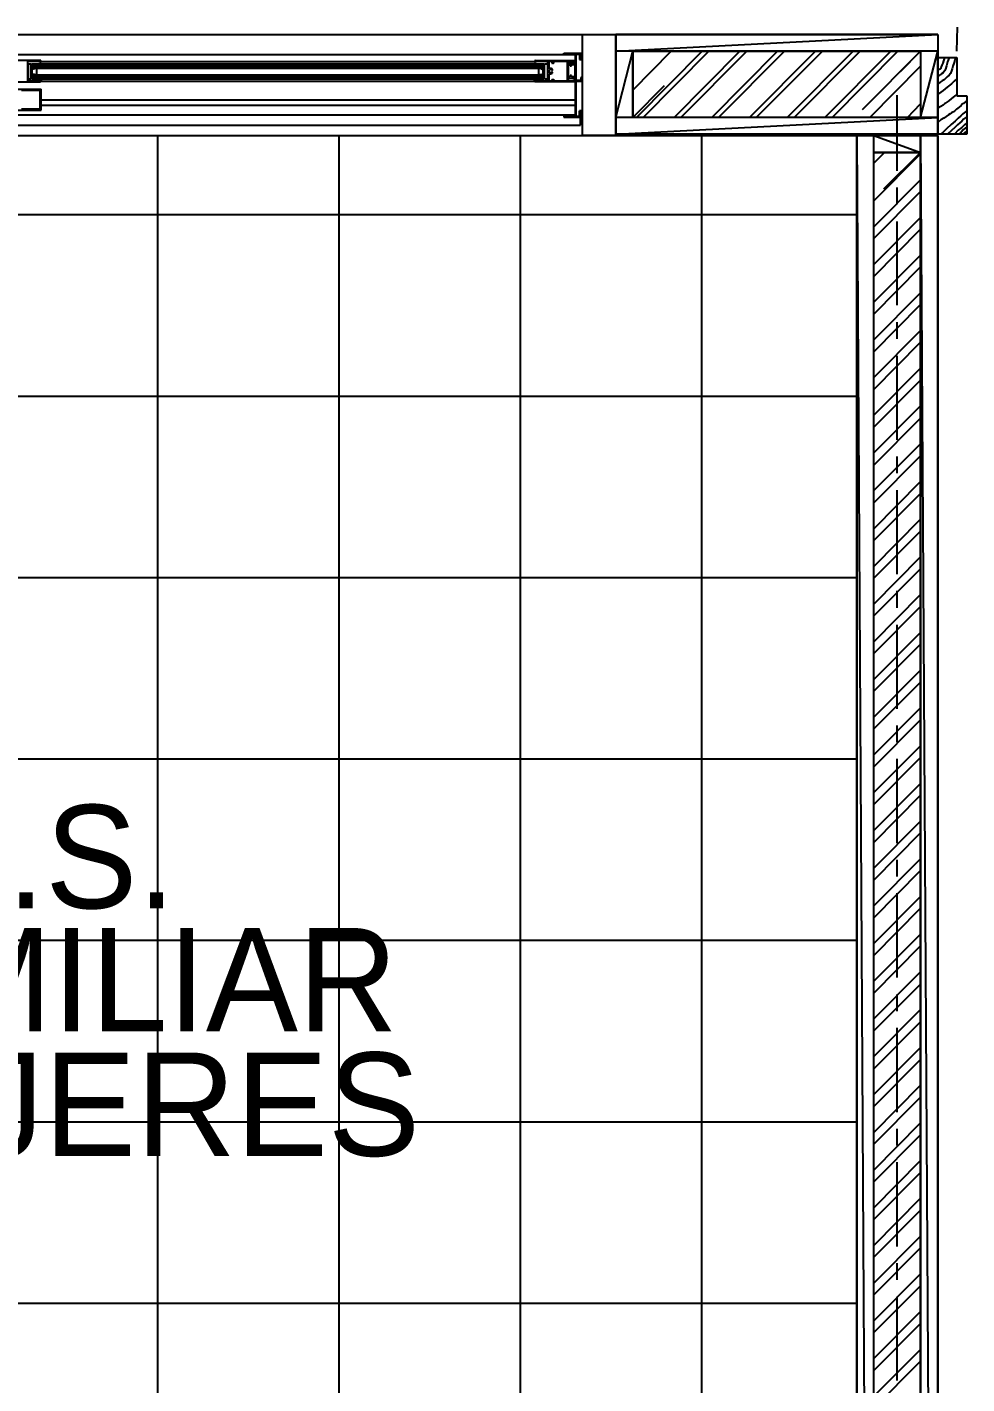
# Model space of a CAD drawing. Header units: millimetres. Extents: x 7649 to 34105, y 3983 to 25377.
# Drawn here: x 24729 to 26127, y 18780 to 20798 of the extents above; entities that cross this region are included whole.
import ezdxf

# ---------------------------------------------------------------- set-up
doc = ezdxf.new("R2010")
doc.units = ezdxf.units.MM

msp = doc.modelspace()

# ---------------------------------------------------------------- linework, layer by layer
at = {"layer": 'GEOMETRY', "color": 7}
for p, q in [((26112.61111, 20762.03056), (26113.66944, 20798.01389)), ((23885.87778, 20786.90139), (25555.39861, 20786.90139)), ((25605.14028, 20762.03056), (26084.03611, 20786.90139)), ((25605.14028, 20762.03056), (26084.03611, 20786.90139)), ((26084.03611, 20786.90139), (25605.14028, 20786.90139)), ((25605.14028, 20786.90139), (25605.14028, 20762.03056)), ((26084.03611, 20786.90139), (26084.03611, 20762.03056)), ((23896.46111, 20757.26806), (25544.81528, 20757.26806)), ((24748.94861, 20748.27222), (24690.21111, 20748.27222)), ((24749.3209, 20748.26498), (24749.21319, 20748.27222)), ((24749.42421, 20748.24387), (24749.3209, 20748.26498)), ((24749.52216, 20748.20985), (24749.42421, 20748.24387)), ((24749.61382, 20748.16385), (24749.52216, 20748.20985)), ((24749.69823, 20748.10683), (24749.61382, 20748.16385)), ((24749.77446, 20748.03974), (24749.69823, 20748.10683)), ((24749.84156, 20747.96351), (24749.77446, 20748.03974)), ((24749.89857, 20747.87909), (24749.84156, 20747.96351)), ((24749.94457, 20747.78744), (24749.89857, 20747.87909)), ((24749.97859, 20747.68948), (24749.94457, 20747.78744)), ((24749.9997, 20747.58618), (24749.97859, 20747.68948)), ((24750.00694, 20747.47847), (24749.9997, 20747.58618)), ((25484.49752, 20747.58618), (25484.49028, 20747.47847)), ((25484.51863, 20747.68948), (25484.49752, 20747.58618)), ((25484.55265, 20747.78744), (25484.51863, 20747.68948)), ((25484.59865, 20747.87909), (25484.55265, 20747.78744)), ((25484.65567, 20747.96351), (25484.59865, 20747.87909)), ((25484.72276, 20748.03974), (25484.65567, 20747.96351)), ((25484.79899, 20748.10683), (25484.72276, 20748.03974)), ((25484.88341, 20748.16385), (25484.79899, 20748.10683)), ((25484.97506, 20748.20985), (25484.88341, 20748.16385)), ((25485.07302, 20748.24387), (25484.97506, 20748.20985)), ((25485.01944, 20748.27222), (25543.75694, 20748.27222)), ((25485.17632, 20748.26498), (25485.07302, 20748.24387)), ((25485.28403, 20748.27222), (25485.17632, 20748.26498)), ((25527.88194, 20759.38472), (25552.75278, 20759.38472)), ((25527.88194, 20757.79722), (25527.88194, 20759.38472)), ((25527.88194, 20757.79722), (25544.81528, 20757.79722)), ((25543.75694, 20748.27222), (25543.75694, 20744.56806)), ((25544.81528, 20757.79722), (25544.81528, 20744.03889)), ((25546.40278, 20757.79722), (25551.16528, 20757.79722)), ((25546.40278, 20719.16806), (25546.40278, 20757.79722)), ((25551.16528, 20757.79722), (25551.16528, 20749.85972)), ((25551.16528, 20749.85972), (25555.39861, 20749.85972)), ((25552.75278, 20759.38472), (25555.39861, 20759.38472)), ((25552.75278, 20750.91806), (25552.75278, 20759.38472)), ((25555.39861, 20750.91806), (25552.75278, 20750.91806)), ((25555.39861, 20749.85972), (25555.39861, 20750.91806)), ((25555.39861, 20673.65972), (25555.39861, 20749.85972)), ((25605.14028, 20663.60556), (25630.54028, 20762.03056)), ((25605.14028, 20663.60556), (25630.54028, 20762.03056)), ((25630.54028, 20762.03056), (25605.14028, 20762.03056)), ((25605.14028, 20762.03056), (25605.14028, 20663.60556)), ((26084.03611, 20762.03056), (25605.14028, 20762.03056)), ((25630.54028, 20762.03056), (25630.54028, 20663.60556)), ((25630.54028, 20704.35139), (25687.69028, 20762.03056)), ((25630.54028, 20760.44306), (25631.59861, 20762.03056)), ((25635.83194, 20663.60556), (25733.72778, 20762.03056)), ((25645.88611, 20663.60556), (25743.78194, 20762.03056)), ((25691.92361, 20663.60556), (25789.81944, 20762.03056)), ((25701.97778, 20663.60556), (25799.87361, 20762.03056)), ((25748.01528, 20663.60556), (25845.91111, 20762.03056)), ((25758.06944, 20663.60556), (25855.96528, 20762.03056)), ((25804.10694, 20663.60556), (25902.00278, 20762.03056)), ((25814.16111, 20663.60556), (25912.58611, 20762.03056)), ((25860.19861, 20663.60556), (25958.09444, 20762.03056)), ((25870.25278, 20663.60556), (25968.67778, 20762.03056)), ((25916.29028, 20663.60556), (26014.18611, 20762.03056)), ((25926.87361, 20663.60556), (26024.76944, 20762.03056)), ((25972.38194, 20675.24722), (26058.63611, 20762.03056)), ((26028.47361, 20731.86806), (26058.63611, 20762.03056)), ((26058.63611, 20663.60556), (26084.03611, 20762.03056)), ((26058.63611, 20663.60556), (26084.03611, 20762.03056)), ((26084.03611, 20762.03056), (26058.63611, 20762.03056)), ((26058.63611, 20762.03056), (26058.63611, 20663.60556)), ((26084.03611, 20762.03056), (26084.03611, 20663.60556)), ((26084.03611, 20638.73472), (26084.03611, 20753.03472)), ((26084.03611, 20753.03472), (26112.61111, 20753.03472)), ((26094.09028, 20753.03472), (26091.44444, 20744.56806)), ((26100.96944, 20753.03472), (26098.85278, 20746.15556)), ((26109.43611, 20748.80139), (26108.37778, 20745.62639)), ((26110.49444, 20753.03472), (26109.43611, 20748.80139)), ((26112.61111, 20753.03472), (26112.61111, 20695.88472)), ((24748.41944, 20746.68472), (24729.89861, 20746.68472)), ((24729.89861, 20746.68472), (24729.89861, 20718.10972)), ((24730.42778, 20743.50972), (24730.42778, 20721.28472)), ((24730.42778, 20743.50972), (24734.66111, 20743.50972)), ((24734.66111, 20721.28472), (24734.66111, 20743.50972)), ((24735.71944, 20743.50972), (25498.24861, 20743.50972)), ((24735.71944, 20737.15972), (24735.71944, 20743.50972)), ((24735.71944, 20742.45139), (25498.24861, 20742.45139)), ((24735.71944, 20741.39306), (25498.24861, 20741.39306)), ((24735.71944, 20740.33472), (25498.24861, 20740.33472)), ((24735.71944, 20739.27639), (25498.24861, 20739.27639)), ((24735.71944, 20738.21806), (25498.24861, 20738.21806)), ((24735.71944, 20737.15972), (25498.24861, 20737.15972)), ((24736.77778, 20735.57222), (24740.48194, 20736.63056)), ((24736.77778, 20728.69306), (24736.77778, 20735.57222)), ((24736.77778, 20727.63472), (24740.48194, 20728.69306)), ((24743.65694, 20736.63056), (24740.48194, 20736.63056)), ((24740.48194, 20727.63472), (24743.65694, 20727.63472)), ((24743.65694, 20727.63472), (24743.65694, 20736.63056)), ((24748.41944, 20745.62639), (24748.41944, 20746.68472)), ((24750.00694, 20745.62639), (24748.41944, 20745.62639)), ((24750.00694, 20747.21389), (24750.00694, 20745.62639)), ((24750.00694, 20746.68472), (25483.96111, 20746.68472)), ((25483.96111, 20745.62639), (25483.96111, 20747.21389)), ((25485.54861, 20745.62639), (25483.96111, 20745.62639)), ((25504.06944, 20746.68472), (25485.54861, 20746.68472)), ((25485.54861, 20746.68472), (25485.54861, 20745.62639)), ((25493.48611, 20736.63056), (25490.31111, 20736.63056)), ((25490.31111, 20736.63056), (25490.31111, 20727.63472)), ((25490.31111, 20727.63472), (25493.48611, 20727.63472)), ((25493.48611, 20735.57222), (25497.19028, 20736.63056)), ((25493.48611, 20727.63472), (25497.19028, 20728.69306)), ((25497.19028, 20728.69306), (25497.19028, 20735.57222)), ((25498.24861, 20737.15972), (25498.24861, 20743.50972)), ((25499.30694, 20721.28472), (25499.30694, 20743.50972)), ((25499.30694, 20743.50972), (25503.54028, 20743.50972)), ((25503.54028, 20743.50972), (25503.54028, 20721.28472)), ((25504.06944, 20718.10972), (25504.06944, 20746.68472)), ((25509.89028, 20746.68472), (25505.65694, 20746.68472)), ((25505.65694, 20746.68472), (25505.65694, 20736.10139)), ((25505.65694, 20733.45556), (25506.18611, 20733.45556)), ((25505.66998, 20732.91091), (25505.65694, 20732.66181)), ((25505.65694, 20732.66181), (25505.66998, 20732.4127)), ((25505.65694, 20730.80972), (25506.18611, 20730.80972)), ((25505.65694, 20728.16389), (25505.65694, 20718.10972)), ((25505.70907, 20733.15786), (25505.66998, 20732.91091)), ((25505.66998, 20732.4127), (25505.70907, 20732.16575)), ((25505.77423, 20733.40051), (25505.70907, 20733.15786)), ((25505.70907, 20732.16575), (25505.77423, 20731.92311)), ((25505.86546, 20733.63669), (25505.77423, 20733.40051)), ((25505.77423, 20731.92311), (25505.86546, 20731.68692)), ((25505.98275, 20733.86425), (25505.86546, 20733.63669)), ((25505.86546, 20731.68692), (25505.98275, 20731.45936)), ((25506.1261, 20734.08105), (25505.98275, 20733.86425)), ((25505.98275, 20731.45936), (25506.1261, 20731.24256)), ((25506.18611, 20730.80972), (25506.18611, 20730.28056)), ((25506.85918, 20736.45155), (25506.44173, 20736.2953)), ((25506.44173, 20729.02831), (25506.56835, 20728.97527)), ((25506.56835, 20728.97527), (25506.69654, 20728.92671)), ((25506.83575, 20734.71725), (25506.61895, 20734.5739)), ((25506.61895, 20730.74971), (25506.83575, 20730.60636)), ((25506.69654, 20728.92671), (25506.82617, 20728.88266)), ((25506.82617, 20728.88266), (25506.95713, 20728.84313)), ((25507.06331, 20734.83454), (25506.83575, 20734.71725)), ((25506.83575, 20730.60636), (25507.06331, 20730.48907)), ((25507.28456, 20736.55869), (25506.85918, 20736.45155)), ((25506.95713, 20728.84313), (25507.0893, 20728.80816)), ((25507.29949, 20734.92577), (25507.06331, 20734.83454)), ((25507.06331, 20730.48907), (25507.29949, 20730.39784)), ((25507.0893, 20728.80816), (25507.22255, 20728.77777)), ((25507.22255, 20728.77777), (25507.35677, 20728.75199)), ((25507.7141, 20736.61765), (25507.28456, 20736.55869)), ((25507.54214, 20734.99093), (25507.29949, 20734.92577)), ((25507.29949, 20730.39784), (25507.54214, 20730.33268)), ((25507.35677, 20728.75199), (25507.49184, 20728.73084)), ((25507.49184, 20728.73084), (25507.62763, 20728.71435)), ((25507.78909, 20735.03002), (25507.54214, 20734.99093)), ((25507.54214, 20730.33268), (25507.78909, 20730.29359)), ((25507.62763, 20728.71435), (25507.76404, 20728.70254)), ((25508.144, 20736.62936), (25507.7141, 20736.61765)), ((25507.76404, 20728.70254), (25507.90093, 20728.69543)), ((25508.03819, 20735.04306), (25507.78909, 20735.03002)), ((25507.78909, 20730.29359), (25508.03819, 20730.28056)), ((25507.90093, 20728.69543), (25508.03819, 20728.69306)), ((25508.2873, 20735.03002), (25508.03819, 20735.04306)), ((25508.03819, 20730.28056), (25508.2873, 20730.29359)), ((25508.03819, 20728.69306), (25508.33881, 20728.70444)), ((25508.57049, 20736.59476), (25508.144, 20736.62936)), ((25508.53425, 20734.99093), (25508.2873, 20735.03002)), ((25508.2873, 20730.29359), (25508.53425, 20730.33268)), ((25508.33881, 20728.70444), (25508.63555, 20728.73823)), ((25508.77689, 20734.92577), (25508.53425, 20734.99093)), ((25508.53425, 20730.33268), (25508.77689, 20730.39784)), ((25508.98978, 20736.51479), (25508.57049, 20736.59476)), ((25508.63555, 20728.73823), (25508.92729, 20728.79389)), ((25509.01308, 20734.83454), (25508.77689, 20734.92577)), ((25508.77689, 20730.39784), (25509.01308, 20730.48907)), ((25508.83194, 20730.28056), (25508.83194, 20730.80972)), ((25508.92729, 20728.79389), (25509.21292, 20728.87087)), ((25509.3981, 20736.39036), (25508.98978, 20736.51479)), ((25509.24064, 20734.71725), (25509.01308, 20734.83454)), ((25509.01308, 20730.48907), (25509.24064, 20730.60636)), ((25509.21292, 20728.87087), (25509.49131, 20728.96864)), ((25509.45744, 20734.5739), (25509.24064, 20734.71725)), ((25509.24064, 20730.60636), (25509.45744, 20730.74971)), ((25509.79166, 20736.22243), (25509.3981, 20736.39036)), ((25509.49131, 20728.96864), (25509.76132, 20729.08664)), ((25509.58707, 20733.69464), (25509.62553, 20733.65782)), ((25509.66459, 20731.16947), (25509.58707, 20731.0998)), ((25509.62553, 20733.65782), (25509.66614, 20733.62385)), ((25509.74861, 20731.22723), (25509.66459, 20731.16947)), ((25509.66614, 20733.62385), (25509.70874, 20733.59278)), ((25509.70874, 20733.59278), (25509.75316, 20733.56471)), ((25509.83792, 20731.27305), (25509.74861, 20731.22723)), ((25509.75316, 20733.56471), (25509.79924, 20733.53968)), ((25509.76132, 20729.08664), (25510.02184, 20729.22434)), ((25510.16668, 20736.01192), (25509.79166, 20736.22243)), ((25509.79924, 20733.53968), (25509.84682, 20733.51777)), ((25509.93132, 20731.30687), (25509.83792, 20731.27305)), ((25509.84682, 20733.51777), (25509.89575, 20733.49904)), ((25511.47778, 20743.50972), (25509.89028, 20746.68472)), ((25509.89575, 20733.49904), (25509.94585, 20733.48357)), ((25510.02758, 20731.32865), (25509.93132, 20731.30687)), ((25509.94585, 20733.48357), (25509.99698, 20733.47141)), ((25509.99698, 20733.47141), (25510.04896, 20733.46265)), ((25510.02184, 20729.22434), (25510.27174, 20729.38119)), ((25510.12551, 20731.33835), (25510.02758, 20731.32865)), ((25510.04896, 20733.46265), (25510.10164, 20733.45734)), ((25510.10164, 20733.45734), (25510.15486, 20733.45556)), ((25510.22389, 20731.33591), (25510.12551, 20731.33835)), ((25510.15486, 20733.45556), (25510.23043, 20733.45915)), ((25510.51937, 20735.75977), (25510.16668, 20736.01192)), ((25510.3215, 20731.32131), (25510.22389, 20731.33591)), ((25510.23043, 20733.45915), (25510.30447, 20733.46976)), ((25510.27174, 20729.38119), (25510.5099, 20729.55666)), ((25510.30447, 20733.46976), (25510.37657, 20733.48712)), ((25510.41715, 20731.29448), (25510.3215, 20731.32131)), ((25510.37657, 20733.48712), (25510.4463, 20733.51098)), ((25510.5096, 20731.25539), (25510.41715, 20731.29448)), ((25510.4463, 20733.51098), (25510.51327, 20733.54107)), ((25510.59766, 20731.20399), (25510.5096, 20731.25539)), ((25510.5099, 20729.55666), (25510.7352, 20729.7502)), ((25510.51327, 20733.54107), (25510.57705, 20733.57715)), ((25510.84597, 20735.46692), (25510.51937, 20735.75977)), ((25510.57705, 20733.57715), (25510.63725, 20733.61895)), ((25510.68011, 20731.14025), (25510.59766, 20731.20399)), ((25510.63725, 20733.61895), (25510.69343, 20733.66621)), ((25510.75361, 20731.06635), (25510.68011, 20731.14025)), ((25510.69343, 20733.66621), (25510.7452, 20733.71867)), ((25510.7352, 20729.7502), (25510.9465, 20729.96127)), ((25510.7452, 20733.71867), (25510.79214, 20733.77607)), ((25510.81555, 20730.98536), (25510.75361, 20731.06635)), ((25510.82003, 20734.68245), (25510.77576, 20734.7438)), ((25510.77576, 20730.05064), (25510.83526, 20730.13621)), ((25510.79214, 20733.77607), (25510.83384, 20733.83816)), ((25510.86582, 20730.89847), (25510.81555, 20730.98536)), ((25510.85786, 20734.61792), (25510.82003, 20734.68245)), ((25510.83384, 20733.83816), (25510.86989, 20733.90468)), ((25510.83526, 20730.13621), (25510.88214, 20730.22676)), ((25511.14268, 20735.13428), (25510.84597, 20735.46692)), ((25510.88919, 20734.55071), (25510.85786, 20734.61792)), ((25510.90432, 20730.80691), (25510.86582, 20730.89847)), ((25510.86989, 20733.90468), (25510.89947, 20733.97432)), ((25510.88214, 20730.22676), (25510.91651, 20730.32107)), ((25510.91397, 20734.4813), (25510.88919, 20734.55071)), ((25510.89947, 20733.97432), (25510.92206, 20734.04562)), ((25510.93094, 20730.71186), (25510.90432, 20730.80691)), ((25510.93214, 20734.41017), (25510.91397, 20734.4813)), ((25510.91651, 20730.32107), (25510.93846, 20730.41795)), ((25510.92206, 20734.04562), (25510.93772, 20734.1181)), ((25510.94557, 20730.61455), (25510.93094, 20730.71186)), ((25510.94366, 20734.3378), (25510.93214, 20734.41017)), ((25510.93772, 20734.1181), (25510.9465, 20734.19128)), ((25510.93846, 20730.41795), (25510.94812, 20730.51617)), ((25510.94847, 20734.26467), (25510.94366, 20734.3378)), ((25510.94812, 20730.51617), (25510.94557, 20730.61455)), ((25510.9465, 20734.19128), (25510.94847, 20734.26467)), ((25510.9465, 20729.96127), (25511.14268, 20730.18933)), ((25512.00694, 20743.50972), (25511.47778, 20743.50972)), ((25514.65278, 20746.15556), (25512.00694, 20746.15556)), ((25512.00694, 20746.15556), (25512.00694, 20743.50972)), ((25533.17361, 20746.68472), (25514.65278, 20746.68472)), ((25514.65278, 20746.68472), (25514.65278, 20746.15556)), ((25533.17361, 20718.10972), (25533.17361, 20746.68472)), ((25534.23194, 20746.68472), (25534.23194, 20718.10972)), ((25534.23194, 20746.68472), (25542.69861, 20746.68472)), ((25534.76111, 20744.03889), (25544.81528, 20744.03889)), ((25534.76111, 20742.45139), (25534.76111, 20744.03889)), ((25534.76111, 20742.45139), (25537.40694, 20742.45139)), ((25537.40694, 20740.33472), (25537.40694, 20742.45139)), ((25537.40694, 20740.33472), (25538.99444, 20740.33472)), ((25538.99444, 20742.45139), (25544.81528, 20742.45139)), ((25538.99444, 20740.33472), (25538.99444, 20742.45139)), ((25542.69861, 20746.68472), (25542.69861, 20744.56806)), ((25542.69861, 20744.56806), (25543.75694, 20744.56806)), ((25544.81528, 20723.93056), (25544.81528, 20742.45139)), ((25982.96528, 20663.60556), (26058.63611, 20739.80556)), ((26086.15278, 20735.04306), (26084.03611, 20733.98472)), ((26087.74028, 20735.57222), (26086.15278, 20735.04306)), ((26088.79861, 20736.63056), (26087.74028, 20735.57222)), ((26088.26944, 20727.63472), (26087.74028, 20726.57639)), ((26089.85694, 20728.69306), (26088.26944, 20727.63472)), ((26089.32778, 20738.74722), (26088.79861, 20737.15972)), ((26088.79861, 20737.15972), (26088.79861, 20736.63056)), ((26090.38611, 20741.39306), (26089.32778, 20738.74722)), ((26091.97361, 20730.28056), (26089.85694, 20728.69306)), ((26091.44444, 20744.56806), (26090.38611, 20741.39306)), ((26094.61944, 20733.45556), (26091.97361, 20730.28056)), ((26095.67778, 20735.57222), (26094.61944, 20733.45556)), ((26097.26528, 20740.33472), (26095.67778, 20735.57222)), ((26098.85278, 20746.15556), (26097.26528, 20740.33472)), ((26103.08611, 20729.22222), (26100.96944, 20726.57639)), ((26104.67361, 20732.92639), (26103.08611, 20729.22222)), ((26105.73194, 20736.10139), (26104.67361, 20732.92639)), ((26106.79028, 20739.80556), (26105.73194, 20736.10139)), ((26108.37778, 20745.62639), (26106.79028, 20739.80556)), ((24690.21111, 20716.52222), (24748.94861, 20716.52222)), ((24729.89861, 20718.10972), (24748.41944, 20718.10972)), ((24730.42778, 20721.28472), (24734.66111, 20721.28472)), ((24735.71944, 20727.10556), (25498.24861, 20727.10556)), ((24735.71944, 20721.28472), (24735.71944, 20727.10556)), ((24735.71944, 20726.04722), (25498.24861, 20726.04722)), ((24735.71944, 20725.51806), (25498.24861, 20725.51806)), ((24735.71944, 20724.45972), (25498.24861, 20724.45972)), ((24735.71944, 20723.40139), (25498.24861, 20723.40139)), ((24735.71944, 20722.34306), (25498.24861, 20722.34306)), ((24735.71944, 20721.28472), (25498.24861, 20721.28472)), ((24748.41944, 20718.10972), (24748.41944, 20719.16806)), ((24748.41944, 20719.16806), (24750.00694, 20719.16806)), ((24749.21319, 20717.05139), (24749.3209, 20717.05863)), ((24749.3209, 20717.05863), (24749.42421, 20717.07974)), ((24749.42421, 20717.07974), (24749.52216, 20717.11377)), ((24749.52216, 20717.11377), (24749.61382, 20717.15976)), ((24749.61382, 20717.15976), (24749.69823, 20717.21678)), ((24749.69823, 20717.21678), (24749.77446, 20717.28387)), ((24749.77446, 20717.28387), (24749.84156, 20717.3601)), ((24749.84156, 20717.3601), (24749.89857, 20717.44452)), ((24749.89857, 20717.44452), (24749.94457, 20717.53617)), ((24749.94457, 20717.53617), (24749.97859, 20717.63413)), ((24749.97859, 20717.63413), (24749.9997, 20717.73743)), ((24749.9997, 20717.73743), (24750.00694, 20717.84514)), ((24750.00694, 20719.16806), (24750.00694, 20717.58056)), ((24750.00694, 20717.58056), (25483.96111, 20717.58056)), ((25483.96111, 20717.58056), (25483.96111, 20719.16806)), ((25483.96111, 20719.16806), (25485.54861, 20719.16806)), ((25484.49028, 20717.84514), (25484.49752, 20717.73743)), ((25484.49752, 20717.73743), (25484.51863, 20717.63413)), ((25484.51863, 20717.63413), (25484.55265, 20717.53617)), ((25484.55265, 20717.53617), (25484.59865, 20717.44452)), ((25484.59865, 20717.44452), (25484.65567, 20717.3601)), ((25484.65567, 20717.3601), (25484.72276, 20717.28387)), ((25484.72276, 20717.28387), (25484.79899, 20717.21678)), ((25484.79899, 20717.21678), (25484.88341, 20717.15976)), ((25484.88341, 20717.15976), (25484.97506, 20717.11377)), ((25484.97506, 20717.11377), (25485.07302, 20717.07974)), ((25543.75694, 20716.52222), (25485.01944, 20716.52222)), ((25485.07302, 20717.07974), (25485.17632, 20717.05863)), ((25485.17632, 20717.05863), (25485.28403, 20717.05139)), ((25485.54861, 20719.16806), (25485.54861, 20718.10972)), ((25485.54861, 20718.10972), (25504.06944, 20718.10972)), ((25498.24861, 20721.28472), (25498.24861, 20727.10556)), ((25499.30694, 20721.28472), (25503.54028, 20721.28472)), ((25505.65694, 20718.10972), (25509.89028, 20718.10972)), ((25509.89028, 20718.10972), (25511.47778, 20720.75556)), ((25511.47778, 20721.28472), (25512.00694, 20721.28472)), ((25512.00694, 20718.63889), (25512.00694, 20720.75556)), ((25514.65278, 20718.63889), (25512.00694, 20718.63889)), ((25514.65278, 20718.10972), (25514.65278, 20718.63889)), ((25514.65278, 20718.10972), (25533.17361, 20718.10972)), ((25534.23194, 20718.10972), (25542.69861, 20718.10972)), ((25537.40694, 20723.93056), (25534.76111, 20723.93056)), ((25534.76111, 20723.93056), (25534.76111, 20722.34306)), ((25534.76111, 20722.34306), (25544.81528, 20722.34306)), ((25538.99444, 20726.04722), (25537.40694, 20726.04722)), ((25537.40694, 20726.04722), (25537.40694, 20723.93056)), ((25538.99444, 20723.93056), (25538.99444, 20726.04722)), ((25544.81528, 20723.93056), (25538.99444, 20723.93056)), ((25542.69861, 20718.10972), (25542.69861, 20719.69722)), ((25542.69861, 20719.69722), (25543.75694, 20719.69722)), ((25543.75694, 20719.69722), (25543.75694, 20716.52222)), ((25544.81528, 20722.34306), (25544.81528, 20665.72222)), ((25546.40278, 20719.16806), (25553.28194, 20719.16806)), ((25546.40278, 20717.58056), (25554.86944, 20717.58056)), ((25546.40278, 20665.72222), (25546.40278, 20717.58056)), ((25554.86944, 20722.87222), (25553.28194, 20722.87222)), ((25553.28194, 20722.87222), (25553.28194, 20719.16806)), ((25554.86944, 20717.58056), (25554.86944, 20722.87222)), ((25630.54028, 20663.60556), (25677.63611, 20711.23056)), ((26085.62361, 20725.51806), (26084.03611, 20724.98889)), ((26087.74028, 20715.99306), (26084.03611, 20713.34722)), ((26086.68194, 20726.04722), (26085.62361, 20725.51806)), ((26087.21111, 20726.57639), (26086.68194, 20726.04722)), ((26087.74028, 20726.57639), (26087.21111, 20726.57639)), ((26090.91528, 20718.10972), (26087.74028, 20715.99306)), ((26093.56111, 20719.69722), (26090.91528, 20718.10972)), ((26098.32361, 20708.58472), (26091.97361, 20703.82222)), ((26095.14861, 20721.28472), (26093.56111, 20719.69722)), ((26098.32361, 20723.93056), (26095.14861, 20721.28472)), ((26100.96944, 20726.57639), (26098.32361, 20723.93056)), ((26104.67361, 20713.87639), (26098.32361, 20708.58472)), ((26108.37778, 20717.58056), (26104.67361, 20713.87639)), ((26112.61111, 20721.28472), (26108.37778, 20717.58056)), ((24691.26944, 20705.93889), (24750.00694, 20705.93889)), ((24720.90278, 20704.35139), (24748.94861, 20704.35139)), ((24748.94861, 20676.30556), (24748.94861, 20704.35139)), ((24750.00694, 20674.71806), (24750.00694, 20705.93889)), ((24750.00694, 20690.06389), (25544.81528, 20690.06389)), ((26023.71111, 20584.23056), (26023.71111, 20696.94306)), ((26086.68194, 20699.58889), (26084.03611, 20697.47222)), ((26088.79861, 20701.17639), (26086.68194, 20699.58889)), ((26091.97361, 20703.82222), (26088.79861, 20701.17639)), ((26100.44028, 20688.47639), (26097.79444, 20686.35972)), ((26104.67361, 20691.65139), (26100.44028, 20688.47639)), ((26108.90694, 20695.35556), (26104.67361, 20691.65139)), ((26112.61111, 20698.00139), (26108.90694, 20695.35556)), ((26112.61111, 20695.88472), (26127.42778, 20695.88472)), ((26127.42778, 20687.94722), (26124.78194, 20686.35972)), ((26127.42778, 20695.88472), (26127.42778, 20638.73472)), ((23896.46111, 20667.30972), (25544.81528, 20667.30972)), ((24691.26944, 20674.71806), (24750.00694, 20674.71806)), ((24720.90278, 20676.30556), (24748.94861, 20676.30556)), ((24750.00694, 20682.12639), (25544.81528, 20682.12639)), ((25555.39861, 20673.65972), (25551.16528, 20673.65972)), ((25551.16528, 20665.72222), (25551.16528, 20673.65972)), ((25552.75278, 20664.13472), (25552.75278, 20672.60139)), ((25552.75278, 20672.60139), (25555.39861, 20672.60139)), ((25555.39861, 20672.60139), (25555.39861, 20673.65972)), ((26039.05694, 20663.60556), (26058.63611, 20683.71389)), ((26088.79861, 20680.00972), (26084.03611, 20677.36389)), ((26091.97361, 20682.12639), (26088.79861, 20680.00972)), ((26094.09028, 20683.71389), (26091.97361, 20682.12639)), ((26095.14861, 20684.24306), (26094.09028, 20683.71389)), ((26095.67778, 20684.77222), (26095.14861, 20684.24306)), ((26096.20694, 20684.77222), (26095.67778, 20684.77222)), ((26096.73611, 20685.30139), (26096.20694, 20684.77222)), ((26097.79444, 20686.35972), (26096.73611, 20685.30139)), ((26099.91111, 20667.30972), (26096.73611, 20665.19306)), ((26102.55694, 20668.89722), (26099.91111, 20667.30972)), ((26104.67361, 20670.48472), (26102.55694, 20668.89722)), ((26107.31944, 20672.07222), (26104.67361, 20670.48472)), ((26108.90694, 20673.13056), (26107.31944, 20672.07222)), ((26109.43611, 20673.65972), (26108.90694, 20673.13056)), ((26109.96528, 20674.18889), (26109.43611, 20673.65972)), ((26112.08194, 20675.77639), (26109.96528, 20674.18889)), ((26115.78611, 20678.95139), (26112.08194, 20675.77639)), ((26118.96111, 20681.59722), (26115.78611, 20678.95139)), ((26121.60694, 20668.89722), (26118.43194, 20666.25139)), ((26120.54861, 20683.18472), (26118.96111, 20681.59722)), ((26121.60694, 20683.71389), (26120.54861, 20683.18472)), ((26122.13611, 20684.24306), (26121.60694, 20683.71389)), ((26127.42778, 20673.65972), (26121.60694, 20668.89722)), ((26122.66528, 20684.24306), (26122.13611, 20684.24306)), ((26123.72361, 20685.30139), (26122.66528, 20684.24306)), ((26124.78194, 20686.35972), (26123.72361, 20685.30139)), ((23888.52361, 20651.96389), (25552.75278, 20651.96389)), ((25544.81528, 20665.72222), (25527.88194, 20665.72222)), ((25527.88194, 20665.72222), (25527.88194, 20664.13472)), ((25527.88194, 20664.13472), (25552.75278, 20664.13472)), ((25546.40278, 20665.72222), (25551.16528, 20665.72222)), ((25552.75278, 20651.96389), (25552.75278, 20664.13472)), ((25605.14028, 20638.73472), (26084.03611, 20663.60556)), ((25605.14028, 20638.73472), (26084.03611, 20663.60556)), ((26084.03611, 20663.60556), (25605.14028, 20663.60556)), ((25605.14028, 20663.60556), (25605.14028, 20638.73472)), ((25630.54028, 20663.60556), (25605.14028, 20663.60556)), ((26084.03611, 20663.60556), (26058.63611, 20663.60556)), ((26084.03611, 20663.60556), (26084.03611, 20638.73472)), ((26088.79861, 20659.90139), (26084.03611, 20656.19722)), ((26093.03194, 20662.54722), (26088.79861, 20659.90139)), ((26096.73611, 20665.19306), (26093.03194, 20662.54722)), ((26097.26528, 20646.67222), (26093.03194, 20642.96806)), ((26104.14444, 20653.02222), (26097.26528, 20646.67222)), ((26109.96528, 20658.31389), (26104.14444, 20653.02222)), ((26109.43611, 20648.78889), (26104.67361, 20644.02639)), ((26113.66944, 20652.49306), (26109.43611, 20648.78889)), ((26114.72778, 20662.54722), (26109.96528, 20658.31389)), ((26116.84444, 20655.66806), (26113.66944, 20652.49306)), ((26118.43194, 20666.25139), (26114.72778, 20662.54722)), ((26120.01944, 20648.78889), (26114.72778, 20644.55556)), ((26120.01944, 20658.31389), (26116.84444, 20655.66806)), ((26122.66528, 20660.95972), (26120.01944, 20658.31389)), ((26123.72361, 20652.49306), (26120.01944, 20648.78889)), ((26127.42778, 20649.84722), (26122.13611, 20645.08472)), ((26127.42778, 20664.66389), (26122.66528, 20660.95972)), ((26127.42778, 20655.66806), (26123.72361, 20652.49306)), ((23885.87778, 20636.61806), (25555.39861, 20636.61806)), ((24923.57361, 18056.93056), (24923.57361, 20636.61806)), ((25193.44861, 18056.93056), (25193.44861, 20636.61806)), ((25463.32361, 18056.93056), (25463.32361, 20636.61806)), ((26084.03611, 20638.73472), (25605.14028, 20638.73472)), ((25733.19861, 18056.93056), (25733.19861, 20636.61806)), ((25963.91528, 16317.03056), (25963.91528, 20636.61806)), ((25963.91528, 20636.61806), (25988.78611, 16317.03056)), ((25963.91528, 20636.61806), (25988.78611, 16317.03056)), ((25988.78611, 20636.61806), (25963.91528, 20636.61806)), ((25988.78611, 16317.03056), (25988.78611, 20636.61806)), ((25988.78611, 20611.74722), (25988.78611, 20636.61806)), ((25988.78611, 20636.61806), (26058.63611, 20611.74722)), ((25988.78611, 20636.61806), (26058.63611, 20611.74722)), ((26058.63611, 20636.61806), (25988.78611, 20636.61806)), ((26058.63611, 20611.74722), (26058.63611, 20636.61806)), ((26058.63611, 16317.03056), (26058.63611, 20636.61806)), ((26058.63611, 20636.61806), (26084.03611, 16317.03056)), ((26058.63611, 20636.61806), (26084.03611, 16317.03056)), ((26084.03611, 20636.61806), (26058.63611, 20636.61806)), ((26127.42778, 20638.73472), (26084.03611, 20638.73472)), ((26084.03611, 16317.03056), (26084.03611, 20636.61806)), ((26093.03194, 20642.96806), (26088.79861, 20638.73472)), ((26104.67361, 20644.02639), (26098.85278, 20638.73472)), ((26114.72778, 20644.55556), (26108.90694, 20638.73472)), ((26118.96111, 20641.90972), (26115.25694, 20638.73472)), ((26122.13611, 20645.08472), (26118.96111, 20641.90972)), ((26122.13611, 20638.73472), (26127.42778, 20643.49722)), ((26058.63611, 20611.74722), (25988.78611, 20611.74722)), ((25988.78611, 20595.87222), (26004.66111, 20611.74722)), ((25988.78611, 20539.78056), (26058.63611, 20609.63056)), ((26004.13194, 20557.24306), (26058.63611, 20611.74722)), ((25988.78611, 20501.15139), (26058.63611, 20571.00139)), ((25988.78611, 20483.68889), (26058.63611, 20553.53889)), ((26023.71111, 20534.48889), (26023.71111, 20559.35972)), ((23683.73611, 20519.14306), (25963.91528, 20519.14306)), ((25988.78611, 20445.05972), (26058.63611, 20514.90972)), ((26023.71111, 20384.20556), (26023.71111, 20509.08889)), ((25988.78611, 20427.06806), (26058.63611, 20497.44722)), ((25988.78611, 20388.96806), (26058.63611, 20458.81806)), ((25988.78611, 20370.97639), (26058.63611, 20441.35556)), ((25988.78611, 20332.87639), (26058.63611, 20402.72639)), ((25988.78611, 20314.88472), (26058.63611, 20385.26389)), ((25988.78611, 20276.78472), (26058.63611, 20346.63472)), ((26023.71111, 20334.46389), (26023.71111, 20359.33472)), ((25988.78611, 20258.79306), (26058.63611, 20329.17222)), ((26023.71111, 20184.18056), (26023.71111, 20309.06389)), ((25988.78611, 20220.69306), (26058.63611, 20290.54306)), ((25988.78611, 20202.70139), (26058.63611, 20273.08056)), ((23683.73611, 20249.26806), (25963.91528, 20249.26806)), ((25988.78611, 20164.60139), (26058.63611, 20234.45139)), ((25988.78611, 20146.60972), (26058.63611, 20216.45972)), ((25988.78611, 20108.50972), (26058.63611, 20178.35972)), ((25988.78611, 20090.51806), (26058.63611, 20160.36806)), ((26023.71111, 20134.43889), (26023.71111, 20159.30972)), ((25988.78611, 20051.88889), (26058.63611, 20122.26806)), ((25988.78611, 20034.42639), (26058.63611, 20104.27639)), ((26023.71111, 19984.15556), (26023.71111, 20109.03889)), ((25988.78611, 19995.79722), (26058.63611, 20066.17639)), ((25988.78611, 19978.33472), (26058.63611, 20048.18472)), ((25988.78611, 19939.70556), (26058.63611, 20010.08472)), ((25988.78611, 19922.24306), (26058.63611, 19992.09306)), ((23683.73611, 19979.39306), (25963.91528, 19979.39306)), ((25988.78611, 19883.61389), (26058.63611, 19953.99306)), ((26023.71111, 19934.41389), (26023.71111, 19959.28472)), ((25988.78611, 19866.15139), (26058.63611, 19936.00139)), ((26023.71111, 19784.13056), (26023.71111, 19909.01389)), ((25988.78611, 19827.52222), (26058.63611, 19897.37222)), ((25988.78611, 19810.05972), (26058.63611, 19879.90972)), ((25988.78611, 19771.43056), (26058.63611, 19841.28056)), ((25988.78611, 19753.96806), (26058.63611, 19823.81806)), ((25988.78611, 19715.33889), (26058.63611, 19785.18889)), ((25988.78611, 19697.87639), (26058.63611, 19767.72639)), ((26023.71111, 19734.38889), (26023.71111, 19759.25972)), ((25988.78611, 19659.24722), (26058.63611, 19729.09722)), ((23683.73611, 19709.51806), (25963.91528, 19709.51806)), ((25988.78611, 19641.78472), (26058.63611, 19711.63472)), ((26023.71111, 19584.10556), (26023.71111, 19709.51806)), ((25988.78611, 19603.15556), (26058.63611, 19673.00556)), ((25988.78611, 19585.16389), (26058.63611, 19655.54306)), ((25988.78611, 19547.06389), (26058.63611, 19616.91389)), ((25988.78611, 19529.07222), (26058.63611, 19599.45139)), ((25988.78611, 19490.97222), (26058.63611, 19560.82222)), ((26023.71111, 19534.36389), (26023.71111, 19559.23472)), ((25988.78611, 19472.98056), (26058.63611, 19543.35972)), ((25988.78611, 19434.88056), (26058.63611, 19504.73056)), ((26023.71111, 19384.08056), (26023.71111, 19509.49306)), ((25988.78611, 19416.88889), (26058.63611, 19487.26806)), ((23683.73611, 19439.64306), (25963.91528, 19439.64306)), ((25988.78611, 19378.78889), (26058.63611, 19448.63889)), ((25988.78611, 19360.79722), (26058.63611, 19431.17639)), ((25988.78611, 19322.69722), (26058.63611, 19392.54722)), ((25988.78611, 19304.70556), (26058.63611, 19374.55556)), ((26023.71111, 19334.33889), (26023.71111, 19359.20972)), ((25988.78611, 19266.60556), (26058.63611, 19336.45556)), ((25988.78611, 19248.61389), (26058.63611, 19318.46389)), ((26023.71111, 19184.05556), (26023.71111, 19309.46806)), ((25988.78611, 19209.98472), (26058.63611, 19280.36389)), ((25988.78611, 19192.52222), (26058.63611, 19262.37222)), ((25988.78611, 19153.89306), (26058.63611, 19224.27222)), ((25988.78611, 19136.43056), (26058.63611, 19206.28056)), ((23683.73611, 19169.76806), (25963.91528, 19169.76806)), ((25988.78611, 19097.80139), (26058.63611, 19168.18056)), ((26023.71111, 19134.31389), (26023.71111, 19159.18472)), ((25988.78611, 19080.33889), (26058.63611, 19150.18889)), ((25988.78611, 19041.70972), (26058.63611, 19112.08889)), ((25988.78611, 19024.24722), (26058.63611, 19094.09722)), ((26023.71111, 18984.03056), (26023.71111, 19109.44306)), ((25988.78611, 18985.61806), (26058.63611, 19055.99722)), ((25988.78611, 18968.15556), (26058.63611, 19038.00556)), ((25988.78611, 18929.52639), (26058.63611, 18999.37639)), ((25988.78611, 18912.06389), (26058.63611, 18981.91389)), ((26023.71111, 18934.28889), (26023.71111, 18959.15972)), ((25988.78611, 18873.43472), (26058.63611, 18943.28472)), ((25988.78611, 18855.97222), (26058.63611, 18925.82222)), ((23683.73611, 18899.89306), (25963.91528, 18899.89306)), ((26023.71111, 18784.53472), (26023.71111, 18909.41806)), ((25988.78611, 18817.34306), (26058.63611, 18887.19306)), ((25988.78611, 18799.88056), (26058.63611, 18869.73056)), ((25988.78611, 18761.25139), (26058.63611, 18831.10139)), ((25988.78611, 18743.78889), (26058.63611, 18813.63889))]:
    msp.add_line(p, q, dxfattribs=at)
at = {"layer": 'RECTANGLES', "color": 7}
for p, q in [((25555.39861, 20786.90139), (25605.14028, 20786.90139)), ((25555.39861, 20636.61806), (25555.39861, 20786.90139)), ((25605.14028, 20786.90139), (26084.03611, 20786.90139)), ((25605.14028, 20638.73472), (25605.14028, 20786.90139)), ((25605.14028, 20786.90139), (25605.14028, 20636.61806)), ((26084.03611, 20786.90139), (26084.03611, 20638.73472)), ((25630.54028, 20762.03056), (26058.63611, 20762.03056)), ((25630.54028, 20663.60556), (25630.54028, 20762.03056)), ((26058.63611, 20762.03056), (26058.63611, 20663.60556)), ((26058.63611, 20663.60556), (25630.54028, 20663.60556)), ((23683.73611, 20636.61806), (25963.91528, 20636.61806)), ((25605.14028, 20636.61806), (25555.39861, 20636.61806)), ((26084.03611, 20638.73472), (25605.14028, 20638.73472)), ((25963.91528, 20636.61806), (25963.91528, 18056.93056)), ((25963.91528, 20636.61806), (26084.03611, 20636.61806)), ((25963.91528, 16317.03056), (25963.91528, 20636.61806)), ((26084.03611, 20636.61806), (26084.03611, 16317.03056)), ((25988.78611, 20611.74722), (26058.63611, 20611.74722)), ((25988.78611, 16341.90139), (25988.78611, 20611.74722)), ((26058.63611, 20611.74722), (26058.63611, 16341.90139))]:
    msp.add_line(p, q, dxfattribs=at)

# ---------------------------------------------------------------- texts
at = {"layer": 'TEXT'}
for s, p in [('S.S.', (24562.15278, 19487.27663)), ('FAMILIAR', (24333.02361, 19304.18497)), ('MUJERES', (24331.96528, 19118.97663))]:
    msp.add_text(s, height=153.66947, dxfattribs=at).set_placement(p)

doc.saveas('drawing.dxf')
